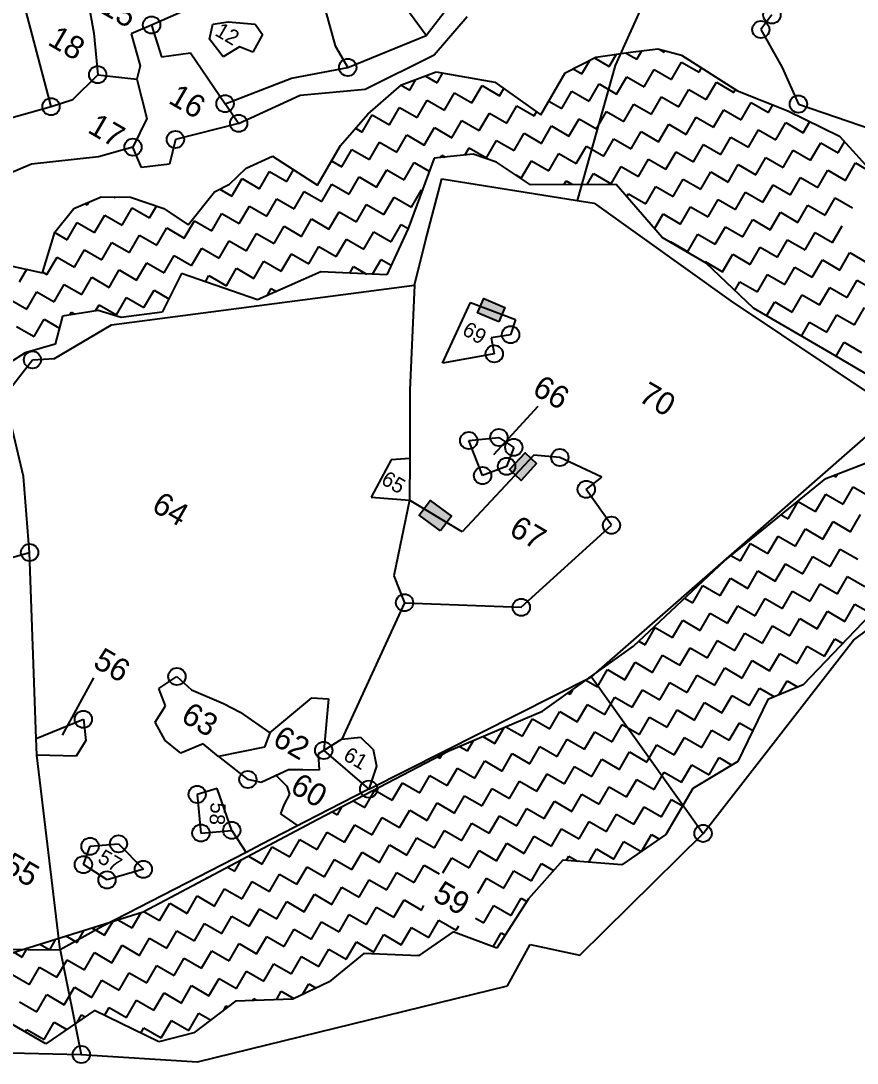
# Model space of a CAD drawing. Header units: metres. Extents: x 321906 to 324695, y 1838151 to 1839688.
# Drawn here: x 323425 to 324115, y 1838378 to 1839238 of the extents above; entities that cross this region are included whole.
import ezdxf

# ---------------------------------------------------------------- set-up
doc = ezdxf.new("R2010")
doc.units = ezdxf.units.M
for name, color, linetype in [('OFF', 1, 'Continuous'), ('POLY_HATCH', 12, 'Continuous'), ('POLY_PARCEL', 6, 'Continuous'), ('POLY_WATER', 4, 'Continuous'), ('TEXT_PARCEL', 7, 'Continuous'), ('V_BOUND_LINE', 7, 'Continuous')]:
    doc.layers.add(name, color=color, linetype=linetype)
doc.styles.add('TEXT_MAP', font='', dxfattribs={"height": 2.5})
doc.styles.get('TEXT_MAP').set_extended_font_data('Kruti Dev 050')
doc.dimstyles.get("Standard").update_dxf_attribs({"dimtxt": 0.18, "dimasz": 0.18, "dimexe": 0.18, "dimexo": 0.0625, "dimgap": 0.09, "dimtad": 0, "dimtih": 1, "dimtoh": 1, "dimdec": 4, "dimzin": 0, "dimdsep": 46, "dimtxsty": 'Standard', "dimcen": 0.09, "dimadec": 0, "dimazin": 0, "dimtfac": 1, "dimtdec": 4, "dimtofl": 0, "dimtmove": 0, "dimatfit": 3, "dimfxl": 1, "dimtolj": 1, "dimtzin": 0, "dimarcsym": 0})

msp = doc.modelspace()

# ---------------------------------------------------------------- hatches: boundary and pattern name
for points in [[(323806.95, 1839008.99), (323801.79, 1838996.98), (323819.16, 1838989.53), (323824.32, 1839001.54)], [(323828.02, 1838867.71), (323837.58, 1838858.8), (323850.47, 1838872.62), (323840.91, 1838881.53)], [(323762.68, 1838842.22), (323753.6, 1838830.17), (323771.02, 1838817.06), (323780.09, 1838829.1)]]:
    msp.add_hatch(color=256).paths.add_polyline_path(points)

# ---------------------------------------------------------------- linework, layer by layer
for points in [[(323819.16, 1838989.53), (323801.79, 1838996.98), (323806.95, 1839008.99), (323824.32, 1839001.54)], [(323850.47, 1838872.62), (323837.58, 1838858.8), (323828.02, 1838867.71), (323840.91, 1838881.53)], [(323771.02, 1838817.06), (323753.6, 1838830.17), (323762.68, 1838842.22), (323780.09, 1838829.1)]]:
    msp.add_lwpolyline(points, close=True)
for centre in [(324044.57, 1839242.92), (323532.78, 1839234.63), (324035.42, 1839230.9), (323694.61, 1839199.63), (323488.33, 1839193.61), (323593.41, 1839169.7), (324066.4, 1839169.36), (323449.82, 1839167.27), (323604.6, 1839153.44), (323552.45, 1839140.14), (323517.44, 1839133.81), (323828.97, 1838979.02), (323815.46, 1838963.18), (323434.5, 1838958.27), (323819.33, 1838894.19), (323794.46, 1838891.64), (323831.59, 1838886.01), (323869.62, 1838877.63), (323825.67, 1838870.34), (323805.84, 1838862.73), (323891.39, 1838851.35), (323912.2, 1838821.74), (323432.12, 1838799.25), (323741.46, 1838757.79), (323837.77, 1838753.98), (323553.69, 1838696.84), (323476.5, 1838661.57), (323674.82, 1838635.86), (323612.22, 1838611.87), (323711.92, 1838603.93), (323570.39, 1838599.56), (323573.48, 1838567.69), (323598.96, 1838569.89), (323987.77, 1838567.39), (323505.49, 1838558.79), (323482.04, 1838556.72), (323476.54, 1838541.61), (323525.98, 1838537.74), (323496.03, 1838528.98), (323474.81, 1838384.85)]:
    msp.add_circle(centre, 7.11)
at = {"layer": 'OFF'}
msp.add_line((323604.6, 1839153.44), (323593.41, 1839169.7), dxfattribs=at)
at = {"layer": 'POLY_HATCH'}
for p, q in [((323899.27, 1839208.04), (323927.83, 1839212.35)), ((323927.83, 1839212.35), (323950.35, 1839214.92)), ((323950.35, 1839214.92), (323970.05, 1839209.69)), ((323874.01, 1839195.03), (323899.27, 1839208.04)), ((323970.05, 1839209.69), (324016.27, 1839180.42)), ((323738.87, 1839185.24), (323767.65, 1839196.07)), ((323767.65, 1839196.07), (323816.09, 1839187.38)), ((323853.97, 1839160.52), (323874.01, 1839195.03)), ((323711.2, 1839161.06), (323738.87, 1839185.24)), ((323816.09, 1839187.38), (323853.97, 1839160.52)), ((324016.27, 1839180.42), (324057.61, 1839163.7)), ((323688.52, 1839135.16), (323711.2, 1839161.06)), ((323711.2, 1839161.06), (323711.2, 1839161.06)), ((324057.61, 1839163.7), (324100.23, 1839142.99)), ((324100.23, 1839142.99), (324121.71, 1839119.19)), ((323669.53, 1839102.47), (323688.52, 1839135.16)), ((323610.81, 1839116.38), (323632.41, 1839126.45)), ((323632.41, 1839126.45), (323669.53, 1839102.47)), ((323765.87, 1839124.69), (323744.37, 1839066.74)), ((323797.96, 1839128.01), (323765.87, 1839124.69)), ((323817.47, 1839121.44), (323797.96, 1839128.01)), ((323597.06, 1839103.26), (323610.81, 1839116.38)), ((323845.5, 1839102.73), (323817.47, 1839121.44)), ((323584.63, 1839096.9), (323597.06, 1839103.26)), ((323916.15, 1839102.99), (323845.5, 1839102.73)), ((323953.93, 1839059.2), (323916.15, 1839102.99)), ((323468.66, 1839083.1), (323491.05, 1839092.87)), ((323491.05, 1839092.87), (323515.38, 1839092.4)), ((323515.38, 1839092.4), (323543.01, 1839083.13)), ((323562.94, 1839069.64), (323584.63, 1839096.9)), ((323452.97, 1839063.59), (323468.66, 1839083.1)), ((323543.01, 1839083.13), (323562.94, 1839069.64)), ((323744.37, 1839066.74), (323726.91, 1839028.3)), ((323442.76, 1839030.13), (323452.97, 1839063.59)), ((323990.29, 1839038.08), (323953.93, 1839059.2)), ((323415.4, 1839036.25), (323442.76, 1839030.13)), ((323672.44, 1839030.79), (323620.14, 1839007.72)), ((323726.91, 1839028.3), (323672.44, 1839030.79)), ((324029.41, 1839000.79), (323990.29, 1839038.08)), ((323557.46, 1839029.55), (323541.54, 1838997.53)), ((323620.14, 1839007.72), (323557.46, 1839029.55)), ((323488.69, 1838999.05), (323459.2, 1838994.32)), ((323507.67, 1838993.31), (323488.69, 1838999.05)), ((323541.54, 1838997.53), (323507.67, 1838993.31)), ((324093.04, 1838963.84), (324029.41, 1839000.79)), ((323459.2, 1838994.32), (323453.34, 1838971.12)), ((323453.34, 1838971.12), (323428.38, 1838964.14)), ((323428.38, 1838964.14), (323415.52, 1838955.88)), ((324125.89, 1838944.4), (324093.04, 1838963.84)), ((324089.09, 1838860.27), (324125.26, 1838874.25)), ((324005.33, 1838792.47), (324089.09, 1838860.27)), ((323930.3, 1838721.89), (324005.33, 1838792.47)), ((324131.71, 1838754.05), (324070.28, 1838690.14)), ((323855.39, 1838668.24), (323930.3, 1838721.89)), ((324070.28, 1838690.14), (324041.26, 1838677.85)), ((324041.26, 1838677.85), (324016.42, 1838626.7)), ((323778, 1838635.46), (323855.39, 1838668.24)), ((323669.96, 1838579.19), (323778, 1838635.46)), ((324016.42, 1838626.7), (323979.25, 1838604.56)), ((323979.25, 1838604.56), (323957.1, 1838566.42)), ((323525.8, 1838502.6), (323669.96, 1838579.19)), ((323957.1, 1838566.42), (323920.7, 1838541.41)), ((323871.97, 1838545.42), (323843.61, 1838513.31)), ((323920.7, 1838541.41), (323871.97, 1838545.42)), ((323843.61, 1838513.31), (323817.53, 1838472.59)), ((323396.79, 1838462.4), (323525.8, 1838502.6)), ((323781.64, 1838486.15), (323753.09, 1838466.3)), ((323817.53, 1838472.59), (323781.64, 1838486.15)), ((323708, 1838468.19), (323679.38, 1838444.75)), ((323753.09, 1838466.3), (323708, 1838468.19)), ((323679.38, 1838444.75), (323649.31, 1838430.64)), ((323602.11, 1838428.91), (323567.52, 1838402.84)), ((323649.31, 1838430.64), (323602.11, 1838428.91)), ((323485.78, 1838421.17), (323445.45, 1838393.58)), ((323538.79, 1838395.24), (323485.78, 1838421.17)), ((323445.45, 1838393.58), (323407.27, 1838415.75)), ((323567.52, 1838402.84), (323538.79, 1838395.24))]:
    msp.add_line(p, q, dxfattribs=at)
at = {"layer": 'POLY_HATCH', "linetype": 'Continuous'}
for p, q in [((323910.42, 1839200.32), (323916.4, 1839210.63)), ((323923.78, 1839211.74), (323933.09, 1839206.33)), ((323933.09, 1839206.33), (323937.2, 1839213.42)), ((323952.15, 1839214.44), (323955.75, 1839212.35)), ((323955.75, 1839212.35), (323956.32, 1839213.33)), ((323887.75, 1839194.31), (323894.22, 1839205.44)), ((323898.13, 1839207.46), (323910.42, 1839200.32)), ((323961.76, 1839189.68), (323970.09, 1839204.02)), ((323970.09, 1839204.02), (323984.43, 1839195.69)), ((323768.41, 1839186.91), (323773.15, 1839195.09)), ((323880.64, 1839198.44), (323887.75, 1839194.31)), ((323939.1, 1839183.67), (323947.42, 1839198.01)), ((323947.42, 1839198.01), (323961.76, 1839189.68)), ((323984.43, 1839195.69), (323986.51, 1839199.27)), ((323738.63, 1839185.03), (323745.74, 1839180.9)), ((323745.74, 1839180.9), (323750.88, 1839189.76)), ((323758.54, 1839192.64), (323768.41, 1839186.91)), ((323893.76, 1839171.64), (323902.09, 1839185.98)), ((323902.09, 1839185.98), (323916.43, 1839177.65)), ((323916.43, 1839177.65), (323924.76, 1839191.99)), ((323924.76, 1839191.99), (323939.1, 1839183.67)), ((323990.44, 1839173.02), (323998.77, 1839187.36)), ((323998.77, 1839187.36), (324013.11, 1839179.04)), ((323774.42, 1839164.25), (323782.75, 1839178.59)), ((323782.75, 1839178.59), (323797.09, 1839170.26)), ((323797.09, 1839170.26), (323805.41, 1839184.6)), ((323805.41, 1839184.6), (323819.75, 1839176.27)), ((323819.75, 1839176.27), (323823.25, 1839182.3)), ((323871.1, 1839165.63), (323879.42, 1839179.97)), ((323879.42, 1839179.97), (323893.76, 1839171.64)), ((323967.78, 1839167.01), (323976.1, 1839181.35)), ((323976.1, 1839181.35), (323990.44, 1839173.02)), ((324013.11, 1839179.04), (324014.55, 1839181.51)), ((323751.75, 1839158.24), (323760.08, 1839172.58)), ((323760.08, 1839172.58), (323774.42, 1839164.25)), ((323825.76, 1839153.61), (323834.09, 1839167.95)), ((323834.09, 1839167.95), (323848.43, 1839159.62)), ((323860.51, 1839171.78), (323871.1, 1839165.63)), ((323922.44, 1839154.99), (323930.77, 1839169.33)), ((323930.77, 1839169.33), (323945.11, 1839161)), ((323945.11, 1839161), (323953.44, 1839175.34)), ((323953.44, 1839175.34), (323967.78, 1839167.01)), ((324019.12, 1839156.37), (324027.45, 1839170.71)), ((324027.45, 1839170.71), (324041.79, 1839162.38)), ((324041.79, 1839162.38), (324045.42, 1839168.63)), ((323706.42, 1839146.21), (323714.75, 1839160.55)), ((323714.75, 1839160.55), (323729.09, 1839152.22)), ((323729.09, 1839152.22), (323737.41, 1839166.56)), ((323737.41, 1839166.56), (323751.75, 1839158.24)), ((323803.1, 1839147.59), (323811.43, 1839161.93)), ((323811.43, 1839161.93), (323825.76, 1839153.61)), ((323848.43, 1839159.62), (323850.42, 1839163.04)), ((323899.78, 1839148.98), (323908.1, 1839163.32)), ((323908.1, 1839163.32), (323922.44, 1839154.99)), ((323996.46, 1839150.36), (324004.78, 1839164.7)), ((324004.78, 1839164.7), (324019.12, 1839156.37)), ((323780.43, 1839141.58), (323788.76, 1839155.92)), ((323788.76, 1839155.92), (323803.1, 1839147.59)), ((323854.44, 1839136.95), (323862.77, 1839151.29)), ((323862.77, 1839151.29), (323877.11, 1839142.96)), ((323877.11, 1839142.96), (323885.44, 1839157.3)), ((323885.44, 1839157.3), (323899.78, 1839148.98)), ((323951.12, 1839138.33), (323959.45, 1839152.67)), ((323959.45, 1839152.67), (323973.79, 1839144.35)), ((323973.79, 1839144.35), (323982.12, 1839158.69)), ((323982.12, 1839158.69), (323996.46, 1839150.36)), ((324047.8, 1839139.72), (324056.13, 1839154.06)), ((324056.13, 1839154.06), (324070.47, 1839145.73)), ((324070.47, 1839145.73), (324075.78, 1839154.87)), ((323700.97, 1839149.38), (323706.42, 1839146.21)), ((323735.1, 1839129.56), (323743.43, 1839143.9)), ((323743.43, 1839143.9), (323757.76, 1839135.57)), ((323757.76, 1839135.57), (323766.09, 1839149.91)), ((323766.09, 1839149.91), (323780.43, 1839141.58)), ((323831.78, 1839130.94), (323840.1, 1839145.28)), ((323840.1, 1839145.28), (323854.44, 1839136.95)), ((323928.46, 1839132.32), (323936.78, 1839146.66)), ((323936.78, 1839146.66), (323951.12, 1839138.33)), ((324002.47, 1839127.69), (324010.79, 1839142.03)), ((324010.79, 1839142.03), (324025.13, 1839133.7)), ((324025.13, 1839133.7), (324033.46, 1839148.04)), ((324033.46, 1839148.04), (324047.8, 1839139.72)), ((323712.43, 1839123.55), (323720.76, 1839137.88)), ((323720.76, 1839137.88), (323735.1, 1839129.56)), ((323791.33, 1839127.33), (323794.77, 1839133.25)), ((323794.77, 1839133.25), (323809.11, 1839124.93)), ((323809.11, 1839124.93), (323817.44, 1839139.27)), ((323817.44, 1839139.27), (323831.78, 1839130.94)), ((323883.12, 1839120.3), (323891.45, 1839134.64)), ((323891.45, 1839134.64), (323905.79, 1839126.31)), ((323905.79, 1839126.31), (323914.12, 1839140.65)), ((323914.12, 1839140.65), (323928.46, 1839132.32)), ((323979.8, 1839121.68), (323988.13, 1839136.02)), ((323988.13, 1839136.02), (324002.47, 1839127.69)), ((324076.48, 1839123.06), (324084.81, 1839137.4)), ((324084.81, 1839137.4), (324099.15, 1839129.07)), ((324099.15, 1839129.07), (324104.49, 1839138.27)), ((323689.76, 1839117.53), (323698.09, 1839131.87)), ((323698.09, 1839131.87), (323712.43, 1839123.55)), ((323770.93, 1839125.21), (323772.1, 1839127.24)), ((323772.1, 1839127.24), (323774.89, 1839125.62)), ((323860.46, 1839114.29), (323868.78, 1839128.62)), ((323868.78, 1839128.62), (323883.12, 1839120.3)), ((323957.13, 1839115.67), (323965.46, 1839130.01)), ((323965.46, 1839130.01), (323979.8, 1839121.68)), ((324031.15, 1839111.04), (324039.47, 1839125.38)), ((324039.47, 1839125.38), (324053.81, 1839117.05)), ((324053.81, 1839117.05), (324062.14, 1839131.39)), ((324062.14, 1839131.39), (324076.48, 1839123.06)), ((323681.18, 1839122.52), (323689.76, 1839117.53)), ((323741.11, 1839106.89), (323749.44, 1839121.23)), ((323749.44, 1839121.23), (323761.9, 1839113.99)), ((323837.79, 1839108.27), (323846.12, 1839122.61)), ((323846.12, 1839122.61), (323860.46, 1839114.29)), ((323911.8, 1839103.64), (323920.13, 1839117.98)), ((323920.13, 1839117.98), (323934.47, 1839109.65)), ((323934.47, 1839109.65), (323942.79, 1839123.99)), ((323942.79, 1839123.99), (323957.13, 1839115.67)), ((324008.48, 1839105.02), (324016.81, 1839119.36)), ((324016.81, 1839119.36), (324031.15, 1839111.04)), ((324105.16, 1839106.41), (324113.49, 1839120.75)), ((324113.49, 1839120.75), (324127.82, 1839112.42)), ((323599.1, 1839093.48), (323607.43, 1839107.82)), ((323607.43, 1839107.82), (323621.76, 1839099.5)), ((323621.76, 1839099.5), (323630.09, 1839113.84)), ((323630.09, 1839113.84), (323644.43, 1839105.51)), ((323644.43, 1839105.51), (323649.99, 1839115.09)), ((323695.78, 1839094.87), (323704.1, 1839109.21)), ((323704.1, 1839109.21), (323718.44, 1839100.88)), ((323718.44, 1839100.88), (323726.77, 1839115.22)), ((323726.77, 1839115.22), (323741.11, 1839106.89)), ((323833.25, 1839110.91), (323837.79, 1839108.27)), ((323892.2, 1839102.91), (323897.46, 1839111.97)), ((323897.46, 1839111.97), (323911.8, 1839103.64)), ((323963.15, 1839093), (323971.47, 1839107.34)), ((323971.47, 1839107.34), (323985.81, 1839099.01)), ((323985.81, 1839099.01), (323994.14, 1839113.35)), ((323994.14, 1839113.35), (324008.48, 1839105.02)), ((324059.82, 1839094.38), (324068.15, 1839108.72)), ((324068.15, 1839108.72), (324082.49, 1839100.39)), ((324082.49, 1839100.39), (324090.82, 1839114.73)), ((324090.82, 1839114.73), (324105.16, 1839106.41)), ((323589.19, 1839099.24), (323599.1, 1839093.48)), ((323673.11, 1839088.85), (323681.44, 1839103.19)), ((323681.44, 1839103.19), (323695.78, 1839094.87)), ((323872.98, 1839102.83), (323874.79, 1839105.96)), ((323874.79, 1839105.96), (323880.13, 1839102.86)), ((323940.48, 1839086.99), (323948.81, 1839101.33)), ((323948.81, 1839101.33), (323963.15, 1839093)), ((324037.16, 1839088.37), (324045.49, 1839102.71)), ((324045.49, 1839102.71), (324059.82, 1839094.38)), ((323501.44, 1839092.67), (323502.42, 1839092.1)), ((323502.42, 1839092.1), (323502.74, 1839092.65)), ((323627.78, 1839076.83), (323636.1, 1839091.17)), ((323636.1, 1839091.17), (323650.44, 1839082.84)), ((323650.44, 1839082.84), (323658.77, 1839097.18)), ((323658.77, 1839097.18), (323673.11, 1839088.85)), ((323724.46, 1839078.21), (323732.78, 1839092.55)), ((323732.78, 1839092.55), (323747.12, 1839084.22)), ((323747.12, 1839084.22), (323755.45, 1839098.56)), ((323755.45, 1839098.56), (323756.05, 1839098.22)), ((323924.79, 1839092.98), (323926.14, 1839095.32)), ((323926.14, 1839095.32), (323940.48, 1839086.99)), ((323991.83, 1839076.35), (324000.15, 1839090.69)), ((324000.15, 1839090.69), (324014.49, 1839082.36)), ((324014.49, 1839082.36), (324022.82, 1839096.7)), ((324022.82, 1839096.7), (324037.16, 1839088.37)), ((324088.5, 1839077.73), (324096.83, 1839092.07)), ((324096.83, 1839092.07), (324111.16, 1839083.74)), ((323477.93, 1839087.15), (323479.75, 1839086.09)), ((323479.75, 1839086.09), (323481.2, 1839088.58)), ((323508.43, 1839069.44), (323516.76, 1839083.77)), ((323516.76, 1839083.77), (323531.1, 1839075.45)), ((323531.1, 1839075.45), (323536.78, 1839085.22)), ((323605.11, 1839070.82), (323613.44, 1839085.16)), ((323613.44, 1839085.16), (323627.78, 1839076.83)), ((323701.79, 1839072.2), (323710.12, 1839086.54)), ((323710.12, 1839086.54), (323724.46, 1839078.21)), ((323969.16, 1839070.33), (323977.49, 1839084.67)), ((323977.49, 1839084.67), (323991.83, 1839076.35)), ((324065.84, 1839071.72), (324074.16, 1839086.06)), ((324074.16, 1839086.06), (324088.5, 1839077.73)), ((323485.77, 1839063.42), (323494.09, 1839077.76)), ((323494.09, 1839077.76), (323508.43, 1839069.44)), ((323559.78, 1839058.79), (323568.1, 1839073.13)), ((323568.1, 1839073.13), (323582.44, 1839064.81)), ((323582.44, 1839064.81), (323590.77, 1839079.14)), ((323590.77, 1839079.14), (323605.11, 1839070.82)), ((323656.46, 1839060.18), (323664.78, 1839074.51)), ((323664.78, 1839074.51), (323679.12, 1839066.19)), ((323679.12, 1839066.19), (323687.45, 1839080.53)), ((323687.45, 1839080.53), (323701.79, 1839072.2)), ((323947.71, 1839066.41), (323954.82, 1839078.66)), ((323954.82, 1839078.66), (323969.16, 1839070.33)), ((324020.5, 1839059.69), (324028.83, 1839074.03)), ((324028.83, 1839074.03), (324043.17, 1839065.7)), ((324043.17, 1839065.7), (324051.5, 1839080.04)), ((324051.5, 1839080.04), (324065.84, 1839071.72)), ((323463.1, 1839057.41), (323471.43, 1839071.75)), ((323471.43, 1839071.75), (323485.77, 1839063.42)), ((323537.11, 1839052.78), (323545.44, 1839067.12)), ((323545.44, 1839067.12), (323559.78, 1839058.79)), ((323633.79, 1839054.16), (323642.12, 1839068.5)), ((323642.12, 1839068.5), (323656.46, 1839060.18)), ((323730.47, 1839055.55), (323738.8, 1839069.88)), ((323738.8, 1839069.88), (323744.34, 1839066.67)), ((323997.84, 1839053.68), (324006.16, 1839068.02)), ((324006.16, 1839068.02), (324020.5, 1839059.69)), ((324094.52, 1839055.06), (324102.55, 1839068.9)), ((323452.9, 1839063.34), (323463.1, 1839057.41)), ((323514.44, 1839046.77), (323522.77, 1839061.11)), ((323522.77, 1839061.11), (323537.11, 1839052.78)), ((323588.46, 1839042.14), (323596.78, 1839056.48)), ((323596.78, 1839056.48), (323611.12, 1839048.15)), ((323611.12, 1839048.15), (323619.45, 1839062.49)), ((323619.45, 1839062.49), (323633.79, 1839054.16)), ((323685.13, 1839043.52), (323693.46, 1839057.86)), ((323693.46, 1839057.86), (323707.8, 1839049.53)), ((323707.8, 1839049.53), (323716.13, 1839063.87)), ((323716.13, 1839063.87), (323730.47, 1839055.55)), ((323960.48, 1839055.39), (323960.83, 1839055.99)), ((323960.83, 1839055.99), (323975.17, 1839047.67)), ((323975.17, 1839047.67), (323983.5, 1839062.01)), ((323983.5, 1839062.01), (323997.84, 1839053.68)), ((324049.18, 1839043.04), (324057.51, 1839057.38)), ((324057.51, 1839057.38), (324071.85, 1839049.05)), ((324071.85, 1839049.05), (324080.18, 1839063.39)), ((324080.18, 1839063.39), (324094.52, 1839055.06)), ((323469.11, 1839034.74), (323477.44, 1839049.08)), ((323477.44, 1839049.08), (323491.78, 1839040.76)), ((323491.78, 1839040.76), (323500.1, 1839055.1)), ((323500.1, 1839055.1), (323514.44, 1839046.77)), ((323565.79, 1839036.13), (323574.12, 1839050.47)), ((323574.12, 1839050.47), (323588.46, 1839042.14)), ((323662.47, 1839037.51), (323670.8, 1839051.85)), ((323670.8, 1839051.85), (323685.13, 1839043.52)), ((324026.52, 1839037.03), (324034.84, 1839051.36)), ((324034.84, 1839051.36), (324049.18, 1839043.04)), ((323446.44, 1839028.73), (323454.77, 1839043.07)), ((323454.77, 1839043.07), (323469.11, 1839034.74)), ((323543.12, 1839030.11), (323551.45, 1839044.45)), ((323551.45, 1839044.45), (323565.79, 1839036.13)), ((323617.13, 1839025.48), (323625.46, 1839039.82)), ((323625.46, 1839039.82), (323639.8, 1839031.5)), ((323639.8, 1839031.5), (323648.13, 1839045.84)), ((323648.13, 1839045.84), (323662.47, 1839037.51)), ((323714.96, 1839028.85), (323722.14, 1839041.21)), ((323722.14, 1839041.21), (323730.55, 1839036.32)), ((323989.16, 1839038.74), (323989.51, 1839039.34)), ((323989.51, 1839039.34), (324003.85, 1839031.01)), ((324003.85, 1839031.01), (324012.18, 1839045.35)), ((324012.18, 1839045.35), (324026.52, 1839037.03)), ((324077.86, 1839026.38), (324086.19, 1839040.72)), ((324086.19, 1839040.72), (324100.53, 1839032.39)), ((324100.53, 1839032.39), (324108.86, 1839046.73)), ((324108.86, 1839046.73), (324123.19, 1839038.41)), ((323423.78, 1839022.72), (323429.77, 1839033.04)), ((323442.95, 1839030.76), (323446.44, 1839028.73)), ((323497.79, 1839018.09), (323506.12, 1839032.43)), ((323506.12, 1839032.43), (323520.46, 1839024.1)), ((323520.46, 1839024.1), (323528.78, 1839038.44)), ((323528.78, 1839038.44), (323543.12, 1839030.11)), ((323594.47, 1839019.47), (323602.8, 1839033.81)), ((323602.8, 1839033.81), (323617.13, 1839025.48)), ((323696.28, 1839029.7), (323699.47, 1839035.19)), ((323699.47, 1839035.19), (323710.02, 1839029.07)), ((324055.19, 1839020.37), (324063.52, 1839034.71)), ((324063.52, 1839034.71), (324077.86, 1839026.38)), ((323475.12, 1839012.08), (323483.45, 1839026.42)), ((323483.45, 1839026.42), (323497.79, 1839018.09)), ((323577.16, 1839022.69), (323580.13, 1839027.8)), ((323580.13, 1839027.8), (323594.47, 1839019.47)), ((323653.79, 1839022.56), (323654.14, 1839023.17)), ((323654.14, 1839023.17), (323654.58, 1839022.91)), ((324014, 1839015.48), (324018.19, 1839022.69)), ((324018.19, 1839022.69), (324032.53, 1839014.36)), ((324032.53, 1839014.36), (324040.86, 1839028.7)), ((324040.86, 1839028.7), (324055.19, 1839020.37)), ((324106.54, 1839009.73), (324114.87, 1839024.07)), ((324114.87, 1839024.07), (324129.21, 1839015.74)), ((323429.79, 1839000.05), (323438.12, 1839014.39)), ((323438.12, 1839014.39), (323452.46, 1839006.07)), ((323452.46, 1839006.07), (323460.78, 1839020.41)), ((323460.78, 1839020.41), (323475.12, 1839012.08)), ((323526.47, 1839001.44), (323534.8, 1839015.78)), ((323534.8, 1839015.78), (323547.07, 1839008.65)), ((323628.01, 1839011.19), (323631.47, 1839017.16)), ((323631.47, 1839017.16), (323635.82, 1839014.64)), ((324083.87, 1839003.72), (324092.2, 1839018.06)), ((324092.2, 1839018.06), (324106.54, 1839009.73)), ((323415.45, 1839008.38), (323429.79, 1839000.05)), ((323503.8, 1838995.42), (323512.13, 1839009.76)), ((323512.13, 1839009.76), (323526.47, 1839001.44)), ((324040.19, 1838994.53), (324046.87, 1839006.03)), ((324046.87, 1839006.03), (324061.21, 1838997.7)), ((324061.21, 1838997.7), (324069.53, 1839012.04)), ((324069.53, 1839012.04), (324083.87, 1839003.72)), ((323465.39, 1838995.31), (323466.8, 1838997.74)), ((323466.8, 1838997.74), (323469.77, 1838996.01)), ((323486.53, 1838998.7), (323489.46, 1839003.75)), ((323489.46, 1839003.75), (323503.8, 1838995.42)), ((324112.55, 1838987.06), (324120.88, 1839001.4)), ((323435.8, 1838977.39), (323444.13, 1838991.73)), ((323444.13, 1838991.73), (323456.7, 1838984.43)), ((324068.87, 1838977.88), (324075.55, 1838989.38)), ((324075.55, 1838989.38), (324089.89, 1838981.05)), ((324089.89, 1838981.05), (324098.21, 1838995.39)), ((324098.21, 1838995.39), (324112.55, 1838987.06)), ((323421.46, 1838985.71), (323435.8, 1838977.39)), ((324097.53, 1838961.18), (324104.23, 1838972.72)), ((324104.23, 1838972.72), (324118.56, 1838964.4)), ((324095.49, 1838862.74), (324097.28, 1838861.7)), ((324097.28, 1838861.7), (324098.58, 1838863.94)), ((324103.29, 1838839.04), (324111.62, 1838853.38)), ((324111.62, 1838853.38), (324125.96, 1838845.05)), ((324057.96, 1838827.01), (324066.29, 1838841.35)), ((324066.29, 1838841.35), (324080.63, 1838833.03)), ((324080.63, 1838833.03), (324088.95, 1838847.36)), ((324088.95, 1838847.36), (324103.29, 1838839.04)), ((324052.16, 1838830.38), (324057.96, 1838827.01)), ((324086.64, 1838810.36), (324094.97, 1838824.7)), ((324094.97, 1838824.7), (324109.3, 1838816.37)), ((324109.3, 1838816.37), (324117.63, 1838830.71)), ((324063.97, 1838804.35), (324072.3, 1838818.69)), ((324072.3, 1838818.69), (324086.64, 1838810.36)), ((324018.64, 1838792.32), (324026.97, 1838806.66)), ((324026.97, 1838806.66), (324041.3, 1838798.33)), ((324041.3, 1838798.33), (324049.63, 1838812.67)), ((324049.63, 1838812.67), (324063.97, 1838804.35)), ((324092.65, 1838787.69), (324100.98, 1838802.03)), ((324100.98, 1838802.03), (324115.32, 1838793.7)), ((324010.78, 1838796.89), (324018.64, 1838792.32)), ((324047.32, 1838775.67), (324055.64, 1838790.01)), ((324055.64, 1838790.01), (324069.98, 1838781.68)), ((324069.98, 1838781.68), (324078.31, 1838796.02)), ((324078.31, 1838796.02), (324092.65, 1838787.69)), ((324024.65, 1838769.66), (324032.98, 1838784)), ((324032.98, 1838784), (324047.32, 1838775.67)), ((323979.32, 1838757.63), (323987.64, 1838771.97)), ((323987.64, 1838771.97), (324001.98, 1838763.64)), ((324001.98, 1838763.64), (324010.31, 1838777.98)), ((324010.31, 1838777.98), (324024.65, 1838769.66)), ((324076, 1838759.01), (324084.32, 1838773.35)), ((324084.32, 1838773.35), (324098.66, 1838765.03)), ((324098.66, 1838765.03), (324106.99, 1838779.36)), ((324106.99, 1838779.36), (324121.33, 1838771.04)), ((324053.33, 1838753), (324061.66, 1838767.34)), ((324061.66, 1838767.34), (324076, 1838759.01)), ((323972.5, 1838761.59), (323979.32, 1838757.63)), ((324008, 1838740.98), (324016.32, 1838755.32)), ((324016.32, 1838755.32), (324030.66, 1838746.99)), ((324030.66, 1838746.99), (324038.99, 1838761.33)), ((324038.99, 1838761.33), (324053.33, 1838753)), ((324104.67, 1838742.36), (324113, 1838756.7)), ((324113, 1838756.7), (324126.64, 1838748.78)), ((323985.33, 1838734.96), (323993.66, 1838749.3)), ((323993.66, 1838749.3), (324008, 1838740.98)), ((324082.01, 1838736.35), (324090.34, 1838750.69)), ((324090.34, 1838750.69), (324104.67, 1838742.36)), ((323962.66, 1838728.95), (323970.99, 1838743.29)), ((323970.99, 1838743.29), (323985.33, 1838734.96)), ((324036.67, 1838724.32), (324045, 1838738.66)), ((324045, 1838738.66), (324059.34, 1838730.33)), ((324059.34, 1838730.33), (324067.67, 1838744.67)), ((324067.67, 1838744.67), (324082.01, 1838736.35)), ((323940, 1838722.94), (323948.32, 1838737.28)), ((323948.32, 1838737.28), (323962.66, 1838728.95)), ((324014.01, 1838718.31), (324022.34, 1838732.65)), ((324022.34, 1838732.65), (324036.67, 1838724.32)), ((323934.69, 1838726.02), (323940, 1838722.94)), ((323968.67, 1838706.29), (323977, 1838720.63)), ((323977, 1838720.63), (323991.34, 1838712.3)), ((323991.34, 1838712.3), (323999.67, 1838726.64)), ((323999.67, 1838726.64), (324014.01, 1838718.31)), ((324065.35, 1838707.67), (324073.68, 1838722.01)), ((324073.68, 1838722.01), (324088.02, 1838713.68)), ((324088.02, 1838713.68), (324096.35, 1838728.02)), ((324096.35, 1838728.02), (324102.98, 1838724.17)), ((323946.01, 1838700.27), (323954.34, 1838714.61)), ((323954.34, 1838714.61), (323968.67, 1838706.29)), ((324042.69, 1838701.66), (324051.01, 1838716)), ((324051.01, 1838716), (324065.35, 1838707.67)), ((323923.34, 1838694.26), (323931.67, 1838708.6)), ((323931.67, 1838708.6), (323946.01, 1838700.27)), ((323997.35, 1838689.63), (324005.68, 1838703.97)), ((324005.68, 1838703.97), (324020.02, 1838695.64)), ((324020.02, 1838695.64), (324028.35, 1838709.98)), ((324028.35, 1838709.98), (324042.69, 1838701.66)), ((323900.67, 1838688.25), (323909, 1838702.59)), ((323909, 1838702.59), (323923.34, 1838694.26)), ((323974.69, 1838683.62), (323983.01, 1838697.96)), ((323983.01, 1838697.96), (323997.35, 1838689.63)), ((323878.01, 1838682.24), (323880.2, 1838686.01)), ((323891.1, 1838693.81), (323900.67, 1838688.25)), ((323929.35, 1838671.59), (323937.68, 1838685.93)), ((323937.68, 1838685.93), (323952.02, 1838677.61)), ((323952.02, 1838677.61), (323960.35, 1838691.95)), ((323960.35, 1838691.95), (323974.69, 1838683.62)), ((324026.03, 1838672.98), (324034.36, 1838687.32)), ((324034.36, 1838687.32), (324046.7, 1838680.15)), ((324050.25, 1838681.65), (324057.03, 1838693.33)), ((324057.03, 1838693.33), (324065.79, 1838688.24)), ((323876.31, 1838683.22), (323878.01, 1838682.24)), ((323906.69, 1838665.58), (323915.01, 1838679.92)), ((323915.01, 1838679.92), (323929.35, 1838671.59)), ((324003.37, 1838666.96), (324011.69, 1838681.3)), ((324011.69, 1838681.3), (324026.03, 1838672.98)), ((323884.02, 1838659.57), (323892.35, 1838673.91)), ((323892.35, 1838673.91), (323906.69, 1838665.58)), ((323958.03, 1838654.94), (323966.36, 1838669.28)), ((323966.36, 1838669.28), (323980.7, 1838660.95)), ((323980.7, 1838660.95), (323989.03, 1838675.29)), ((323989.03, 1838675.29), (324003.37, 1838666.96)), ((323838.69, 1838647.55), (323847.01, 1838661.89)), ((323847.01, 1838661.89), (323861.35, 1838653.56)), ((323861.35, 1838653.56), (323869.68, 1838667.9)), ((323869.68, 1838667.9), (323884.02, 1838659.57)), ((323935.37, 1838648.93), (323943.69, 1838663.27)), ((323943.69, 1838663.27), (323958.03, 1838654.94)), ((323816.02, 1838641.53), (323823.74, 1838654.83)), ((323825.13, 1838655.42), (323838.69, 1838647.55)), ((323912.7, 1838642.92), (323921.03, 1838657.26)), ((323921.03, 1838657.26), (323935.37, 1838648.93)), ((323986.71, 1838638.29), (323995.04, 1838652.63)), ((323995.04, 1838652.63), (324009.38, 1838644.3)), ((324009.38, 1838644.3), (324017.71, 1838658.64)), ((324017.71, 1838658.64), (324028.8, 1838652.19)), ((323793.35, 1838635.52), (323798.31, 1838644.06)), ((323806.04, 1838647.33), (323816.02, 1838641.53)), ((323867.37, 1838630.89), (323875.69, 1838645.23)), ((323875.69, 1838645.23), (323890.03, 1838636.9)), ((323890.03, 1838636.9), (323898.36, 1838651.24)), ((323898.36, 1838651.24), (323912.7, 1838642.92)), ((323964.04, 1838632.27), (323972.37, 1838646.61)), ((323972.37, 1838646.61), (323986.71, 1838638.29)), ((323786.94, 1838639.24), (323793.35, 1838635.52)), ((323844.7, 1838624.88), (323853.03, 1838639.22)), ((323853.03, 1838639.22), (323867.37, 1838630.89)), ((323918.71, 1838620.25), (323927.04, 1838634.59)), ((323927.04, 1838634.59), (323941.38, 1838626.26)), ((323941.38, 1838626.26), (323949.71, 1838640.6)), ((323949.71, 1838640.6), (323964.04, 1838632.27)), ((323768.75, 1838630.64), (323770.69, 1838629.51)), ((323770.69, 1838629.51), (323772.47, 1838632.57)), ((323799.37, 1838612.86), (323807.69, 1838627.19)), ((323807.69, 1838627.19), (323822.03, 1838618.87)), ((323822.03, 1838618.87), (323830.36, 1838633.21)), ((323830.36, 1838633.21), (323844.7, 1838624.88)), ((323896.04, 1838614.24), (323904.37, 1838628.58)), ((323904.37, 1838628.58), (323918.71, 1838620.25)), ((323992.72, 1838615.62), (324001.05, 1838629.96)), ((324001.05, 1838629.96), (324011.61, 1838623.83)), ((323776.7, 1838606.84), (323785.03, 1838621.18)), ((323785.03, 1838621.18), (323799.37, 1838612.86)), ((323873.38, 1838608.23), (323881.71, 1838622.56)), ((323881.71, 1838622.56), (323896.04, 1838614.24)), ((323947.39, 1838603.6), (323955.72, 1838617.93)), ((323955.72, 1838617.93), (323970.06, 1838609.61)), ((323970.06, 1838609.61), (323978.38, 1838623.95)), ((323978.38, 1838623.95), (323992.72, 1838615.62)), ((323731.37, 1838594.82), (323739.69, 1838609.16)), ((323739.69, 1838609.16), (323754.03, 1838600.83)), ((323754.03, 1838600.83), (323762.36, 1838615.17)), ((323762.36, 1838615.17), (323776.7, 1838606.84)), ((323828.04, 1838596.2), (323836.37, 1838610.54)), ((323836.37, 1838610.54), (323850.71, 1838602.21)), ((323850.71, 1838602.21), (323859.04, 1838616.55)), ((323859.04, 1838616.55), (323873.38, 1838608.23)), ((323924.72, 1838597.58), (323933.05, 1838611.92)), ((323933.05, 1838611.92), (323947.39, 1838603.6)), ((323708.7, 1838588.81), (323717.03, 1838603.15)), ((323717.03, 1838603.15), (323731.37, 1838594.82)), ((323805.38, 1838590.19), (323813.71, 1838604.53)), ((323813.71, 1838604.53), (323828.04, 1838596.2)), ((323879.39, 1838585.56), (323887.72, 1838599.9)), ((323887.72, 1838599.9), (323902.06, 1838591.57)), ((323902.06, 1838591.57), (323910.38, 1838605.91)), ((323910.38, 1838605.91), (323924.72, 1838597.58)), ((323699.12, 1838594.37), (323708.7, 1838588.81)), ((323760.05, 1838578.16), (323768.37, 1838592.5)), ((323768.37, 1838592.5), (323782.71, 1838584.18)), ((323782.71, 1838584.18), (323791.04, 1838598.52)), ((323791.04, 1838598.52), (323805.38, 1838590.19)), ((323856.72, 1838579.55), (323865.05, 1838593.89)), ((323865.05, 1838593.89), (323879.39, 1838585.56)), ((323953.4, 1838580.93), (323961.73, 1838595.27)), ((323961.73, 1838595.27), (323970.8, 1838590)), ((323681.71, 1838585.31), (323686.03, 1838582.79)), ((323686.03, 1838582.79), (323690, 1838589.62)), ((323737.38, 1838572.15), (323745.71, 1838586.49)), ((323745.71, 1838586.49), (323760.05, 1838578.16)), ((323834.06, 1838573.53), (323842.38, 1838587.87)), ((323842.38, 1838587.87), (323856.72, 1838579.55)), ((323908.07, 1838568.9), (323916.4, 1838583.24)), ((323916.4, 1838583.24), (323930.74, 1838574.92)), ((323930.74, 1838574.92), (323939.06, 1838589.26)), ((323939.06, 1838589.26), (323953.4, 1838580.93)), ((323692.05, 1838560.13), (323700.37, 1838574.47)), ((323700.37, 1838574.47), (323714.71, 1838566.14)), ((323714.71, 1838566.14), (323723.04, 1838580.48)), ((323723.04, 1838580.48), (323737.38, 1838572.15)), ((323788.72, 1838561.51), (323797.05, 1838575.85)), ((323797.05, 1838575.85), (323811.39, 1838567.52)), ((323811.39, 1838567.52), (323819.72, 1838581.86)), ((323819.72, 1838581.86), (323834.06, 1838573.53)), ((323885.4, 1838562.89), (323893.73, 1838577.23)), ((323893.73, 1838577.23), (323908.07, 1838568.9)), ((323669.38, 1838554.12), (323677.71, 1838568.45)), ((323677.71, 1838568.45), (323692.05, 1838560.13)), ((323766.06, 1838555.5), (323774.38, 1838569.84)), ((323774.38, 1838569.84), (323788.72, 1838561.51)), ((323862.74, 1838556.88), (323871.06, 1838571.22)), ((323871.06, 1838571.22), (323885.4, 1838562.89)), ((323936.93, 1838552.56), (323945.08, 1838566.59)), ((323945.08, 1838566.59), (323951.73, 1838562.73)), ((323646.71, 1838548.1), (323655.04, 1838562.44)), ((323655.04, 1838562.44), (323669.38, 1838554.12)), ((323720.72, 1838543.47), (323729.05, 1838557.81)), ((323729.05, 1838557.81), (323743.39, 1838549.49)), ((323743.39, 1838549.49), (323751.72, 1838563.82)), ((323751.72, 1838563.82), (323766.06, 1838555.5)), ((323817.4, 1838544.86), (323825.73, 1838559.19)), ((323825.73, 1838559.19), (323840.07, 1838550.87)), ((323840.07, 1838550.87), (323848.4, 1838565.21)), ((323848.4, 1838565.21), (323862.74, 1838556.88)), ((323914.08, 1838546.24), (323922.41, 1838560.58)), ((323922.41, 1838560.58), (323936.6, 1838552.33)), ((323612.62, 1838548.72), (323624.05, 1838542.09)), ((323624.05, 1838542.09), (323632.37, 1838556.43)), ((323632.37, 1838556.43), (323646.71, 1838548.1)), ((323698.06, 1838537.46), (323706.38, 1838551.8)), ((323706.38, 1838551.8), (323720.72, 1838543.47)), ((323794.74, 1838538.84), (323803.06, 1838553.18)), ((323803.06, 1838553.18), (323817.4, 1838544.86)), ((323875.1, 1838545.16), (323877.08, 1838548.55)), ((323877.08, 1838548.55), (323884.21, 1838544.41)), ((323893.41, 1838543.65), (323899.74, 1838554.56)), ((323899.74, 1838554.56), (323914.08, 1838546.24)), ((323595.38, 1838539.56), (323601.38, 1838536.08)), ((323601.38, 1838536.08), (323606.98, 1838545.73)), ((323652.72, 1838525.44), (323661.05, 1838539.78)), ((323661.05, 1838539.78), (323675.39, 1838531.45)), ((323675.39, 1838531.45), (323683.72, 1838545.79)), ((323683.72, 1838545.79), (323698.06, 1838537.46)), ((323749.4, 1838526.82), (323757.73, 1838541.16)), ((323757.73, 1838541.16), (323769.96, 1838534.05)), ((323773.15, 1838534.7), (323780.4, 1838547.17)), ((323780.4, 1838547.17), (323794.74, 1838538.84)), ((323846.08, 1838528.2), (323854.41, 1838542.54)), ((323854.41, 1838542.54), (323864.34, 1838536.78)), ((323578.71, 1838530.07), (323579.25, 1838530.99)), ((323630.06, 1838519.42), (323638.38, 1838533.76)), ((323638.38, 1838533.76), (323652.72, 1838525.44)), ((323726.74, 1838520.81), (323735.06, 1838535.15)), ((323735.06, 1838535.15), (323749.4, 1838526.82)), ((323823.41, 1838522.19), (323831.74, 1838536.53)), ((323831.74, 1838536.53), (323846.08, 1838528.2)), ((323578.14, 1838530.4), (323578.71, 1838530.07)), ((323607.39, 1838513.41), (323615.72, 1838527.75)), ((323615.72, 1838527.75), (323630.06, 1838519.42)), ((323681.4, 1838508.78), (323689.73, 1838523.12)), ((323689.73, 1838523.12), (323704.07, 1838514.79)), ((323704.07, 1838514.79), (323712.4, 1838529.13)), ((323712.4, 1838529.13), (323726.74, 1838520.81)), ((323801.83, 1838518.05), (323809.08, 1838530.52)), ((323809.08, 1838530.52), (323823.41, 1838522.19)), ((323562.06, 1838501.39), (323570.38, 1838515.73)), ((323570.38, 1838515.73), (323584.72, 1838507.4)), ((323584.72, 1838507.4), (323593.05, 1838521.74)), ((323593.05, 1838521.74), (323607.39, 1838513.41)), ((323658.74, 1838502.77), (323667.06, 1838517.11)), ((323667.06, 1838517.11), (323681.4, 1838508.78)), ((323829.43, 1838499.52), (323837.75, 1838513.86)), ((323837.75, 1838513.86), (323842.27, 1838511.24)), ((323539.39, 1838495.38), (323547.72, 1838509.72)), ((323547.72, 1838509.72), (323562.06, 1838501.39)), ((323613.4, 1838490.75), (323621.73, 1838505.09)), ((323621.73, 1838505.09), (323636.07, 1838496.76)), ((323636.07, 1838496.76), (323644.4, 1838511.1)), ((323644.4, 1838511.1), (323658.74, 1838502.77)), ((323710.08, 1838492.13), (323718.41, 1838506.47)), ((323718.41, 1838506.47), (323732.75, 1838498.14)), ((323732.75, 1838498.14), (323741.08, 1838512.48)), ((323741.08, 1838512.48), (323755.42, 1838504.15)), ((323755.42, 1838504.15), (323757.5, 1838507.74)), ((323806.76, 1838493.51), (323815.09, 1838507.85)), ((323815.09, 1838507.85), (323829.43, 1838499.52)), ((323516.72, 1838489.36), (323524.1, 1838502.07)), ((323526.41, 1838502.92), (323539.39, 1838495.38)), ((323590.74, 1838484.73), (323599.06, 1838499.07)), ((323599.06, 1838499.07), (323613.4, 1838490.75)), ((323687.42, 1838486.12), (323695.74, 1838500.45)), ((323695.74, 1838500.45), (323710.08, 1838492.13)), ((323800.01, 1838497.43), (323806.76, 1838493.51)), ((323483.58, 1838489.44), (323494.06, 1838483.35)), ((323494.06, 1838483.35), (323500.69, 1838494.77)), ((323505.07, 1838496.13), (323516.72, 1838489.36)), ((323568.07, 1838478.72), (323576.4, 1838493.06)), ((323576.4, 1838493.06), (323590.74, 1838484.73)), ((323642.08, 1838474.09), (323650.41, 1838488.43)), ((323650.41, 1838488.43), (323664.75, 1838480.1)), ((323664.75, 1838480.1), (323673.08, 1838494.44)), ((323673.08, 1838494.44), (323687.42, 1838486.12)), ((323738.76, 1838475.47), (323747.09, 1838489.81)), ((323747.09, 1838489.81), (323761.43, 1838481.49)), ((323761.43, 1838481.49), (323769.75, 1838495.82)), ((323769.75, 1838495.82), (323784.09, 1838487.5)), ((323784.09, 1838487.5), (323786.18, 1838491.09)), ((323448.72, 1838471.33), (323453.87, 1838480.18)), ((323462.09, 1838482.74), (323471.39, 1838477.34)), ((323471.39, 1838477.34), (323477.28, 1838487.48)), ((323522.74, 1838466.7), (323531.06, 1838481.04)), ((323531.06, 1838481.04), (323545.4, 1838472.71)), ((323545.4, 1838472.71), (323553.73, 1838487.05)), ((323553.73, 1838487.05), (323568.07, 1838478.72)), ((323619.42, 1838468.08), (323627.74, 1838482.42)), ((323627.74, 1838482.42), (323642.08, 1838474.09)), ((323716.09, 1838469.46), (323724.42, 1838483.8)), ((323724.42, 1838483.8), (323738.76, 1838475.47)), ((323814.46, 1838473.75), (323821.1, 1838485.18)), ((323821.1, 1838485.18), (323824.37, 1838483.28)), ((323426.06, 1838465.31), (323430.45, 1838472.89)), ((323440.6, 1838476.05), (323448.72, 1838471.33)), ((323500.07, 1838460.68), (323508.4, 1838475.02)), ((323508.4, 1838475.02), (323522.74, 1838466.7)), ((323596.75, 1838462.07), (323605.08, 1838476.41)), ((323605.08, 1838476.41), (323619.42, 1838468.08)), ((323670.76, 1838457.44), (323679.09, 1838471.78)), ((323679.09, 1838471.78), (323693.43, 1838463.45)), ((323693.43, 1838463.45), (323701.75, 1838477.79)), ((323701.75, 1838477.79), (323716.09, 1838469.46)), ((323419.11, 1838469.35), (323426.06, 1838465.31)), ((323454.74, 1838448.66), (323463.06, 1838463)), ((323463.06, 1838463), (323477.4, 1838454.67)), ((323477.4, 1838454.67), (323485.73, 1838469.01)), ((323485.73, 1838469.01), (323500.07, 1838460.68)), ((323551.42, 1838450.04), (323559.74, 1838464.38)), ((323559.74, 1838464.38), (323574.08, 1838456.05)), ((323574.08, 1838456.05), (323582.41, 1838470.39)), ((323582.41, 1838470.39), (323596.75, 1838462.07)), ((323648.09, 1838451.42), (323656.42, 1838465.76)), ((323656.42, 1838465.76), (323670.76, 1838457.44)), ((323752.62, 1838466.32), (323753.1, 1838467.15)), ((323753.1, 1838467.15), (323753.76, 1838466.76)), ((323432.07, 1838442.65), (323440.4, 1838456.99)), ((323440.4, 1838456.99), (323454.74, 1838448.66)), ((323528.75, 1838444.03), (323537.08, 1838458.37)), ((323537.08, 1838458.37), (323551.42, 1838450.04)), ((323602.76, 1838439.4), (323611.09, 1838453.74)), ((323611.09, 1838453.74), (323625.43, 1838445.41)), ((323625.43, 1838445.41), (323633.75, 1838459.75)), ((323633.75, 1838459.75), (323648.09, 1838451.42)), ((323417.73, 1838450.98), (323432.07, 1838442.65)), ((323483.42, 1838432.01), (323491.74, 1838446.35)), ((323491.74, 1838446.35), (323506.08, 1838438.02)), ((323506.08, 1838438.02), (323514.41, 1838452.36)), ((323514.41, 1838452.36), (323528.75, 1838444.03)), ((323580.09, 1838433.39), (323588.42, 1838447.73)), ((323588.42, 1838447.73), (323602.76, 1838439.4)), ((323460.75, 1838425.99), (323469.08, 1838440.33)), ((323469.08, 1838440.33), (323483.42, 1838432.01)), ((323557.43, 1838427.38), (323565.75, 1838441.72)), ((323565.75, 1838441.72), (323580.09, 1838433.39)), ((323635.74, 1838430.14), (323639.77, 1838437.09)), ((323639.77, 1838437.09), (323650.17, 1838431.05)), ((323657.41, 1838434.44), (323662.43, 1838443.1)), ((323662.43, 1838443.1), (323668.43, 1838439.61)), ((323423.74, 1838428.31), (323438.08, 1838419.98)), ((323438.08, 1838419.98), (323446.41, 1838434.32)), ((323446.41, 1838434.32), (323460.75, 1838425.99)), ((323512.09, 1838415.35), (323520.42, 1838429.69)), ((323520.42, 1838429.69), (323534.76, 1838421.36)), ((323534.76, 1838421.36), (323543.09, 1838435.7)), ((323543.09, 1838435.7), (323557.43, 1838427.38)), ((323616.14, 1838429.42), (323617.1, 1838431.07)), ((323617.1, 1838431.07), (323619.72, 1838429.55)), ((323493.97, 1838417.16), (323497.75, 1838423.68)), ((323497.75, 1838423.68), (323512.09, 1838415.35)), ((323563.44, 1838404.71), (323571.77, 1838419.05)), ((323571.77, 1838419.05), (323581.52, 1838413.39)), ((323592.43, 1838421.61), (323594.43, 1838425.06)), ((323594.43, 1838425.06), (323595.89, 1838424.22)), ((323444.09, 1838397.31), (323452.42, 1838411.65)), ((323452.42, 1838411.65), (323462.94, 1838405.55)), ((323471.42, 1838411.34), (323475.09, 1838417.67)), ((323475.09, 1838417.67), (323478.1, 1838415.92)), ((323540.77, 1838398.7), (323549.1, 1838413.04)), ((323549.1, 1838413.04), (323563.44, 1838404.71)), ((323428.48, 1838403.44), (323429.76, 1838405.64)), ((323429.76, 1838405.64), (323444.09, 1838397.31)), ((323523.84, 1838402.55), (323526.43, 1838407.02)), ((323526.43, 1838407.02), (323540.77, 1838398.7))]:
    msp.add_line(p, q, dxfattribs=at)
at = {"layer": 'POLY_PARCEL'}
for p, q in [((323478.7, 1839262.98), (323485.07, 1839227.97)), ((323449.82, 1839167.27), (323429.12, 1839246.55)), ((323557.19, 1839245.23), (323532.78, 1839234.63)), ((323676.13, 1839246.41), (323684.23, 1839217.36)), ((323759.3, 1839225.97), (323740.35, 1839251.71)), ((323935.98, 1839247.01), (323915.3, 1839201.24)), ((323583.3, 1839235.44), (323595.94, 1839237.19)), ((323595.94, 1839237.19), (323618.15, 1839235.4)), ((324044.57, 1839242.92), (324035.42, 1839230.9)), ((323485.07, 1839227.97), (323488.33, 1839193.61)), ((323532.78, 1839234.63), (323516.06, 1839227.37)), ((323532.78, 1839234.63), (323540.95, 1839208.28)), ((323580.57, 1839222.89), (323583.3, 1839235.44)), ((323618.15, 1839235.4), (323624.28, 1839226.8)), ((324035.42, 1839230.9), (324052.92, 1839199.62)), ((323516.06, 1839227.37), (323523.42, 1839201.07)), ((323591.8, 1839208.29), (323580.57, 1839222.89)), ((323624.28, 1839226.8), (323616.32, 1839212.23)), ((323540.95, 1839208.28), (323564.99, 1839211.71)), ((323564.99, 1839211.71), (323593.41, 1839169.7)), ((323605.24, 1839216.64), (323591.8, 1839208.29)), ((323616.32, 1839212.23), (323605.24, 1839216.64)), ((323684.23, 1839217.36), (323694.61, 1839199.63)), ((323467.72, 1839173.11), (323488.33, 1839193.61)), ((323488.33, 1839193.61), (323520.48, 1839190.02)), ((323523.42, 1839201.07), (323520.48, 1839190.02)), ((323915.3, 1839201.24), (323883.78, 1839089.8)), ((324052.92, 1839199.62), (324066.4, 1839169.36)), ((323520.48, 1839190.02), (323528.79, 1839157.36)), ((323449.82, 1839167.27), (323467.72, 1839173.11)), ((324066.4, 1839169.36), (324127.54, 1839148.37)), ((323414.6, 1839157.58), (323449.82, 1839167.27)), ((323528.79, 1839157.36), (323517.44, 1839133.81)), ((323604.6, 1839153.44), (323552.45, 1839140.14)), ((323517.44, 1839133.81), (323489.07, 1839125.93)), ((323524.48, 1839116.96), (323517.44, 1839133.81)), ((323552.45, 1839140.14), (323547.59, 1839119.78)), ((323489.07, 1839125.93), (323433.83, 1839119.75)), ((323433.83, 1839119.75), (323399.19, 1839105.07)), ((323547.59, 1839119.78), (323524.48, 1839116.96)), ((323758.65, 1839056.45), (323772.28, 1839107.74)), ((323772.28, 1839107.74), (323883.78, 1839089.8)), ((323883.78, 1839089.8), (323897.91, 1839087.53)), ((323897.91, 1839087.53), (324011.02, 1839006.77)), ((323749.63, 1839019.77), (323758.65, 1839056.45)), ((323499.67, 1838987.11), (323749.63, 1839019.77)), ((323749.63, 1839019.77), (323745.77, 1838933.11)), ((323772.84, 1838955.64), (323795.99, 1839005.71)), ((323795.99, 1839005.71), (323833.1, 1838991.69)), ((324011.02, 1839006.77), (324146.25, 1838916.05)), ((323452.82, 1838959.4), (323499.67, 1838987.11)), ((323833.1, 1838991.69), (323828.97, 1838979.02)), ((323828.97, 1838979.02), (323812.95, 1838976.48)), ((323812.95, 1838976.48), (323815.46, 1838963.18)), ((323815.46, 1838963.18), (323772.84, 1838955.64)), ((323411.36, 1838928.56), (323434.5, 1838958.27)), ((323434.5, 1838958.27), (323452.82, 1838959.4)), ((323426.99, 1838861.96), (323411.36, 1838928.56)), ((323745.77, 1838933.11), (323745.72, 1838876.78)), ((324035.43, 1838818.89), (324142.12, 1838912.59)), ((323794.46, 1838891.64), (323819.33, 1838894.19)), ((323819.33, 1838894.19), (323831.59, 1838886.01)), ((323805.84, 1838862.73), (323794.46, 1838891.64)), ((323831.59, 1838886.01), (323825.67, 1838870.34)), ((323730.41, 1838875.74), (323713.96, 1838844.83)), ((323745.72, 1838876.78), (323730.41, 1838875.74)), ((323745.72, 1838876.78), (323745.69, 1838842.44)), ((323848.07, 1838879.63), (323788.95, 1838816.26)), ((323869.62, 1838877.63), (323848.07, 1838879.63)), ((323904.1, 1838861.49), (323869.62, 1838877.63)), ((323825.67, 1838870.34), (323805.84, 1838862.73)), ((323432.12, 1838799.25), (323426.99, 1838861.96)), ((323891.39, 1838851.35), (323904.1, 1838861.49)), ((323912.2, 1838821.74), (323891.39, 1838851.35)), ((323713.96, 1838844.83), (323745.69, 1838842.44)), ((323745.69, 1838842.44), (323732.75, 1838779.88)), ((323788.95, 1838816.26), (323745.69, 1838842.44)), ((323837.77, 1838753.98), (323912.2, 1838821.74)), ((323895.74, 1838696.61), (324035.43, 1838818.89)), ((323350.83, 1838776.55), (323432.12, 1838799.25)), ((323437.56, 1838645.67), (323432.12, 1838799.25)), ((323732.75, 1838779.88), (323741.46, 1838757.79)), ((323741.46, 1838757.79), (323689.84, 1838645.25)), ((323741.46, 1838757.79), (323837.77, 1838753.98)), ((323538.79, 1838687.06), (323553.69, 1838696.84)), ((323553.69, 1838696.84), (323565.71, 1838685.76)), ((323711.92, 1838603.93), (323895.74, 1838696.61)), ((323895.74, 1838696.61), (323987.77, 1838567.39)), ((323544.25, 1838672.63), (323538.79, 1838687.06)), ((323565.71, 1838685.76), (323592.02, 1838674.58)), ((323630.22, 1838650.35), (323664.98, 1838679.32)), ((323664.98, 1838679.32), (323678.83, 1838678.44)), ((323678.83, 1838678.44), (323674.82, 1838635.86)), ((323535.86, 1838659.06), (323544.25, 1838672.63)), ((323592.02, 1838674.58), (323605.88, 1838667.56)), ((323437.56, 1838645.67), (323476.5, 1838661.57)), ((323476.5, 1838661.57), (323478.58, 1838643.98)), ((323605.88, 1838667.56), (323630.22, 1838650.35)), ((323544.06, 1838644.06), (323535.86, 1838659.06)), ((323438.04, 1838631.96), (323437.56, 1838645.67)), ((323478.58, 1838643.98), (323470.64, 1838631.19)), ((323556.9, 1838633.53), (323544.06, 1838644.06)), ((323630.22, 1838650.35), (323625.91, 1838638.51)), ((323689.84, 1838645.25), (323674.82, 1838635.86)), ((323689.84, 1838645.25), (323705.05, 1838646.83)), ((323705.05, 1838646.83), (323715.54, 1838636.64)), ((323575.26, 1838641.31), (323556.9, 1838633.53)), ((323588.1, 1838630.77), (323575.26, 1838641.31)), ((323625.91, 1838638.51), (323588.1, 1838630.77)), ((323674.82, 1838635.86), (323670.32, 1838633.05)), ((323674.82, 1838635.86), (323711.92, 1838603.93)), ((323715.54, 1838636.64), (323718.25, 1838622.78)), ((323470.64, 1838631.19), (323438.04, 1838631.96)), ((323457.24, 1838471.32), (323438.04, 1838631.96)), ((323588.1, 1838630.77), (323612.22, 1838611.87)), ((323670.32, 1838633.05), (323671.01, 1838619.57)), ((323645.68, 1838619.9), (323623.22, 1838609.41)), ((323657.67, 1838619.75), (323645.68, 1838619.9)), ((323671.01, 1838619.57), (323657.67, 1838619.75)), ((323718.25, 1838622.78), (323711.92, 1838603.93)), ((323623.22, 1838609.41), (323612.22, 1838611.87)), ((323635.54, 1838615.16), (323644.39, 1838606.38)), ((323586.91, 1838604.34), (323570.39, 1838599.56)), ((323598.96, 1838569.89), (323586.91, 1838604.34)), ((323644.39, 1838606.38), (323646.44, 1838599.67)), ((323711.92, 1838603.93), (323678.6, 1838586.71)), ((323570.39, 1838599.56), (323573.48, 1838567.69)), ((323646.44, 1838599.67), (323641.77, 1838590.9)), ((323678.6, 1838586.71), (323623.3, 1838558.11)), ((323641.77, 1838590.9), (323639.17, 1838583.49)), ((323639.17, 1838583.49), (323653.53, 1838573.74)), ((323573.48, 1838567.69), (323598.96, 1838569.89)), ((323598.96, 1838569.89), (323610.74, 1838551.65)), ((323476.54, 1838541.61), (323482.04, 1838556.72)), ((323482.04, 1838556.72), (323505.49, 1838558.79)), ((323505.49, 1838558.79), (323525.98, 1838537.74)), ((323623.3, 1838558.11), (323610.74, 1838551.65)), ((323610.74, 1838551.65), (323492.43, 1838490.74)), ((323496.03, 1838528.98), (323476.54, 1838541.61)), ((323525.98, 1838537.74), (323496.03, 1838528.98)), ((323492.43, 1838490.74), (323457.24, 1838471.32)), ((323379.26, 1838471.9), (323457.24, 1838471.32)), ((323457.24, 1838471.32), (323474.81, 1838384.85))]:
    msp.add_line(p, q, dxfattribs=at)
at = {"layer": 'POLY_WATER'}
for p, q in [((323759.3, 1839225.97), (323787.84, 1839262.97)), ((323765.78, 1839210.04), (323793.18, 1839241.6)), ((323694.61, 1839199.63), (323759.3, 1839225.97)), ((323709.12, 1839181.66), (323765.78, 1839210.04)), ((323648.14, 1839190.89), (323694.61, 1839199.63)), ((323593.41, 1839169.7), (323648.14, 1839190.89)), ((323604.6, 1839153.44), (323655.25, 1839176.68)), ((323655.25, 1839176.68), (323709.12, 1839181.66))]:
    msp.add_line(p, q, dxfattribs=at)
at = {"layer": 'V_BOUND_LINE'}
for p, q in [((324111.81, 1838726.77), (324284.76, 1838857.05)), ((323987.77, 1838567.39), (324111.81, 1838726.77)), ((323886.08, 1838466.93), (323987.77, 1838567.39)), ((323826.53, 1838441.7), (323845.21, 1838475.71)), ((323845.21, 1838475.71), (323886.08, 1838466.93)), ((323570.79, 1838378.73), (323826.53, 1838441.7)), ((323286.41, 1838389.07), (323474.81, 1838384.85)), ((323474.81, 1838384.85), (323570.79, 1838378.73))]:
    msp.add_line(p, q, dxfattribs=at)

# ---------------------------------------------------------------- texts
at = {"layer": 'TEXT_PARCEL', "style": 'TEXT_MAP'}
for s, height, rotation, p in [('15', 18.802, 329.85528, (323489.28, 1839245.56)), ('18', 18.802, 329.85528, (323446.2, 1839218.86)), ('12', 12.534, 329.85528, (323584.18, 1839226.53)), ('16', 18.802, 329.85528, (323545.69, 1839170.73)), ('17', 18.802, 329.85528, (323479.06, 1839146.48)), ('69', 12.534, 329.85528, (323788.1, 1838979.79)), ('66', 18.802, 329.85528, (323845.82, 1838930.47)), ('70', 18.802, 329.85528, (323933.47, 1838924.85)), ('65', 12.534, 329.85528, (323721.25, 1838856.46)), ('64', 18.802, 329.85528, (323531.79, 1838834.15)), ('67', 18.802, 329.85528, (323826.69, 1838814.5)), ('56', 18.802, 329.85528, (323483.48, 1838705.33)), ('63', 18.802, 329.85528, (323555.96, 1838660.43)), ('62', 18.802, 329.85528, (323631.54, 1838641.23)), ('61', 12.534, 329.85528, (323690.05, 1838628.67)), ('60', 18.802, 329.85528, (323646.04, 1838602.01)), ('58', 12.534, 266.43131, (323581.61, 1838593.25)), ('55', 18.802, 329.85528, (323408.56, 1838536.48)), ('57', 12.534, 329.85528, (323487.39, 1838544.12)), ('59', 18.802, 329.85528, (323763.72, 1838512.96))]:
    msp.add_text(s, height=height, rotation=rotation, dxfattribs=at).set_placement(p)

# ---------------------------------------------------------------- leaders
for points in [[(323851.39, 1838919.88), (323814.81, 1838879.98)], [(323484.87, 1838695.88), (323458.89, 1838648.39)]]:
    msp.add_leader(points, dimstyle='Standard', override={"dimtxt": 2.5, "dimasz": 2.5, "dimexe": 1.25, "dimexo": 0.625, "dimgap": 0.625, "dimtad": 1, "dimtih": 0, "dimtoh": 0, "dimzin": 8, "dimcen": 2.5, "dimtofl": 1})

doc.saveas('drawing.dxf')
